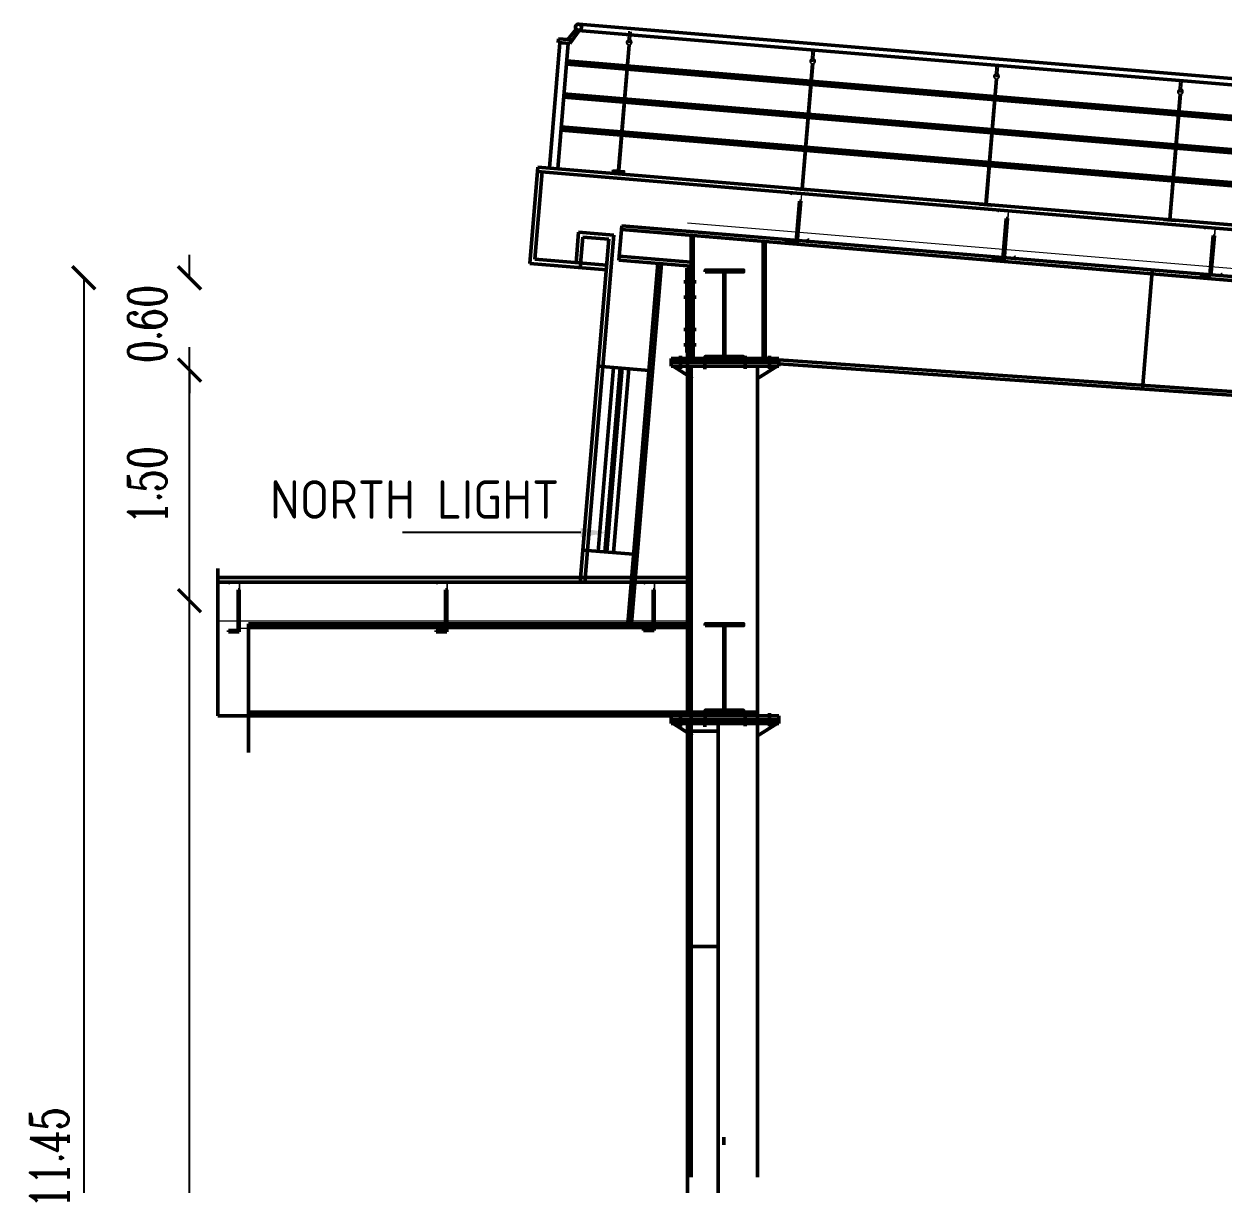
# Model space of a CAD drawing. Header units: metres. Extents: x 173383 to 173947, y -96409 to -96195.
# Drawn here: x 173918.9 to 173926.71, y -96370.28 to -96362.74 of the extents above; entities that cross this region are included whole.
import ezdxf
from ezdxf import colors
from ezdxf.entities.mleader import LeaderData, LeaderLine
from ezdxf.math import Vec2, Vec3

# ---------------------------------------------------------------- set-up
doc = ezdxf.new("R2010")
doc.units = ezdxf.units.M
doc.header["$LTSCALE"] = 3
doc.header["$MEASUREMENT"] = 0
doc.layers.get('0').update_dxf_attribs({"linetype": 'CONTINUOUS', "lineweight": 50})
doc.layers.get('Defpoints').update_dxf_attribs({"linetype": 'CONTINUOUS'})
for name, color, linetype in [('2', 57, 'CONTINUOUS'), ('BLK_1_HT_OF_BLDG', 5, 'CONTINUOUS'), ('ELE', 7, 'CONTINUOUS')]:
    doc.layers.add(name, color=color, linetype=linetype)
doc.styles.add('office grid-grdpln$0$Standard', font='isocp2.shx')
doc.styles.get("Standard").update_dxf_attribs({"font": 'romanc.shx', "width": 0.75, "height": 0.8})
doc.styles.add('style1', font='romanc.shx', dxfattribs={"width": 0.7, "height": 0.25})
doc.styles.add('styler', font='romanc.shx', dxfattribs={"width": 0.7, "height": 0.25})
doc.linetypes.add('BATTING', pattern='A,0.0001,-0.1,[134,ltypeshp.shx,S=0.1,R=0,X=-0.1,Y=0],-0.2,[134,ltypeshp.shx,S=0.1,R=180,X=0.1,Y=0],-0.1', length=0.4001000000000002)
doc.dimstyles.new('1', dxfattribs={"dimtxt": 0.25, "dimasz": 0.15, "dimexe": 0.15, "dimexo": 0.15, "dimgap": 0.15, "dimtad": 1, "dimzin": 3, "dimdsep": 46, "dimtxsty": 'style1', "dimblk": 'ARCHTICK', "dimcen": 0, "dimdle": 0.15, "dimse1": 1, "dimse2": 1, "dimclrd": 8, "dimclre": 13, "dimclrt": 7, "dimadec": 0, "dimazin": 0, "dimtfac": 0.65, "dimtix": 1, "dimtofl": 0, "dimtmove": 0, "dimatfit": 3, "dimfxl": 0, "dimtolj": 1, "dimtzin": 0, "dimlwd": -1, "dimlwe": -1, "dimarcsym": 0})
doc.dimstyles.new('R1', dxfattribs={"dimtxt": 0.25, "dimasz": 0.15, "dimexe": 0.18, "dimexo": 0.0625, "dimgap": 0.1, "dimtad": 1, "dimzin": 0, "dimdsep": 46, "dimtxsty": 'styler', "dimblk": 'ARCHTICK', "dimcen": 0.09, "dimse1": 1, "dimse2": 1, "dimclrd": 8, "dimclrt": 7, "dimadec": 0, "dimazin": 0, "dimtfac": 1, "dimtix": 1, "dimtofl": 0, "dimtmove": 0, "dimatfit": 3, "dimfxl": 0, "dimtolj": 1, "dimtzin": 0, "dimarcsym": 0})
pattern_1 = [(45, (167094.3087791863, -95408.81295263954), (-0.0044194173824159, 0.0044194173824159), [])]
pattern_2 = [(45, (167094.3087791863, -95406.51225940364), (-0.0044194173824159, 0.0044194173824159), [])]

# ---------------------------------------------------------------- blocks, each defined once
blk = doc.blocks.new('HANDRAIL')
at = {"layer": 'ELE'}
for p, q in [((1341985.316767723, -269837.2332532614, -1.106552489485918), (1341985.316767723, -269763.2810256497, -1.106552489485918)), ((1341998.316767723, -269837.2332532614, -1.106552489485918), (1341998.316767723, -269766.1673011897, -1.106552489485918)), ((1341998.316767723, -269837.2332532615, -1.106552489485918), (1341985.316767723, -269837.2332532614, -1.106552489485918)), ((1341985.816767722, -269852.0892257898, -1.106552489485918), (1341985.816767723, -270671.1385834333, -1.106552489485918)), ((1341997.816767723, -269852.08922579, -1.106552489485918), (1341997.816767723, -270671.1385834333, -1.106552489485918))]:
    blk.add_line(p, q, dxfattribs=at)
blk.add_lwpolyline([(1341954.316767723, -270671.1385834333), (1342029.316767723, -270671.1385834333), (1342029.316767723, -270680.528369433), (1341954.316767723, -270680.528369433)], close=True, dxfattribs=at)
blk.add_arc((1341991.816767723, -269836.1832520694, -1.106552489485918), 17, 112.4795056111121, 67.5204943888879, dxfattribs=at)
blk = doc.blocks.new('_ArchTick')
at = {"color": 0, "const_width": 0.15}
blk.add_lwpolyline([(-0.5, -0.5), (0.5, 0.5)], dxfattribs=at)
blk = doc.blocks.new('*D87')
at = {"layer": '2', "color": 8, "ltscale": 5}
blk.add_line((173919.9759600216, -96375.38725166033), (173919.9759600216, -96366.33725196477), dxfattribs=at)
at = {"layer": 'Defpoints', "color": 0, "ltscale": 5}
for p in [(173919.9759600216, -96366.48725196476), (173920.6204165592, -96366.48725196476), (173920.6204165592, -96375.23725166034)]:
    blk.add_point(p, dxfattribs=at)
at = {"layer": '2', "color": 8, "ltscale": 5, "xscale": 0.15, "yscale": 0.15, "zscale": 0.15}
for p, rotation in [((173919.9759600216, -96366.48725196476), 90), ((173919.9759600216, -96375.23725166034), 270)]:
    blk.add_blockref('_ArchTick', p, dxfattribs=dict(at, rotation=rotation))
at = {"layer": '2', "color": 7, "ltscale": 5, "insert": (173919.7009600216, -96370.86225181258), "char_height": 0.25, "attachment_point": 5, "rotation": 90, "style": 'style1'}
blk.add_mtext('\\A1;8.75', dxfattribs=at)
blk = doc.blocks.new('*D88')
at = {"layer": '2', "color": 8, "ltscale": 5}
blk.add_line((173919.9759600217, -96366.63725196477), (173919.9759600217, -96364.83725196477), dxfattribs=at)
at = {"layer": 'Defpoints', "color": 0, "ltscale": 5}
for p in [(173919.9759600217, -96364.98725196476), (173920.6204165592, -96364.98725196476), (173920.6204165592, -96366.48725196476)]:
    blk.add_point(p, dxfattribs=at)
at = {"layer": '2', "color": 8, "ltscale": 5, "xscale": 0.15, "yscale": 0.15, "zscale": 0.15}
for p, rotation in [((173919.9759600217, -96364.98725196476), 90), ((173919.9759600217, -96366.48725196476), 270)]:
    blk.add_blockref('_ArchTick', p, dxfattribs=dict(at, rotation=rotation))
at = {"layer": '2', "color": 7, "ltscale": 5, "insert": (173919.7009600217, -96365.7372519648), "char_height": 0.25, "attachment_point": 5, "rotation": 90, "style": 'style1'}
blk.add_mtext('\\A1;1.50', dxfattribs=at)
blk = doc.blocks.new('*D89')
at = {"layer": '2', "color": 8, "ltscale": 5}
for p, q in [((173919.9759600217, -96364.38675773043), (173919.9759600217, -96364.23675773042)), ((173919.9759600217, -96364.98725196476), (173919.9759600217, -96365.13725196477))]:
    blk.add_line(p, q, dxfattribs=at)
at = {"layer": 'Defpoints', "color": 0, "ltscale": 5}
for p in [(173919.9759600217, -96364.38675773043), (173920.6204165592, -96364.38675773043), (173920.6204165592, -96364.98725196476)]:
    blk.add_point(p, dxfattribs=at)
at = {"layer": '2', "color": 8, "ltscale": 5, "xscale": 0.15, "yscale": 0.15, "zscale": 0.15}
for p, rotation in [((173919.9759600217, -96364.38675773043), 270), ((173919.9759600217, -96364.98725196476), 90)]:
    blk.add_blockref('_ArchTick', p, dxfattribs=dict(at, rotation=rotation))
at = {"layer": '2', "color": 7, "ltscale": 5, "insert": (173919.7009600217, -96364.68700484764), "char_height": 0.25, "attachment_point": 5, "rotation": 90, "style": 'style1'}
blk.add_mtext('\\A1;0.60', dxfattribs=at)
blk = doc.blocks.new('*D90')
at = {"layer": 'BLK_1_HT_OF_BLDG', "color": 8, "lineweight": -2}
blk.add_line((173919.2880962636, -96364.38675773043), (173919.2880962636, -96375.83717787496), dxfattribs=at)
at = {"layer": 'Defpoints', "color": 0}
for p in [(173920.9887415692, -96364.38675773043), (173919.2880962636, -96375.83717787496), (173920.6204165592, -96375.83717787496)]:
    blk.add_point(p, dxfattribs=at)
at = {"layer": 'BLK_1_HT_OF_BLDG', "color": 8, "lineweight": -2, "xscale": 0.15, "yscale": 0.15, "zscale": 0.15}
for p, rotation in [((173919.2880962636, -96364.38675773043), 90), ((173919.2880962636, -96375.83717787496), 270)]:
    blk.add_blockref('_ArchTick', p, dxfattribs=dict(at, rotation=rotation))
at = {"layer": 'BLK_1_HT_OF_BLDG', "color": 7, "insert": (173919.0630962635, -96370.11196780273), "char_height": 0.25, "attachment_point": 5, "rotation": 90, "style": 'styler'}
blk.add_mtext('\\A1;11.45', dxfattribs=at)

msp = doc.modelspace()

# ---------------------------------------------------------------- hatches: boundary and pattern name
h = msp.add_hatch()
h.set_pattern_fill('ANSI31', color=256, scale=0.0500000007450581, angle=6.999999999999999e-15)
h.set_pattern_definition([(45, (167094.3087791863, -95406.41125940363), (-0.0044194173824159, 0.0044194173824159), [])])
h.paths.add_polyline_path([(173923.3308512873, -96364.34848463905), (173923.3308512873, -96364.33648463905), (173923.5808512873, -96364.33648463905), (173923.5808512873, -96364.34848463905)])
h = msp.add_hatch()
h.set_pattern_fill('ANSI31', color=256, scale=0.0500000007450581, angle=6.999999999999999e-15)
h.set_pattern_definition(pattern_2)
h.paths.add_polyline_path([(173923.4528512887, -96364.34848463905), (173923.4528512887, -96364.89948463904), (173923.4588512873, -96364.89948463904), (173923.4588512873, -96364.34848463905)])
h = msp.add_hatch()
h.set_pattern_fill('ANSI31', color=256, scale=0.0500000007450581, angle=6.999999999999999e-15)
h.set_pattern_definition(pattern_2)
h.paths.add_polyline_path([(173923.3308512873, -96364.91148463904), (173923.3308512873, -96364.89948463904), (173923.5808512873, -96364.89948463904), (173923.5808512873, -96364.91148463904)])
h = msp.add_hatch()
h.set_pattern_fill('ANSI31', color=256, scale=0.0500000007450581, angle=6.999999999999999e-15)
h.set_pattern_definition([(45, (167094.3087791863, -95408.71195263953), (-0.0044194173824159, 0.0044194173824159), [])])
h.paths.add_polyline_path([(173923.3308512873, -96366.64917787496), (173923.3308512873, -96366.63717787492), (173923.5808512873, -96366.63717787492), (173923.5808512873, -96366.64917787496)])
h = msp.add_hatch()
h.set_pattern_fill('ANSI31', color=256, scale=0.0500000007450581, angle=6.999999999999999e-15)
h.set_pattern_definition(pattern_1)
h.paths.add_polyline_path([(173923.4528512887, -96366.64917787496), (173923.4528512887, -96367.20017787493), (173923.4588512873, -96367.20017787493), (173923.4588512873, -96366.64917787496)])
h = msp.add_hatch()
h.set_pattern_fill('ANSI31', color=256, scale=0.0500000007450581, angle=6.999999999999999e-15)
h.set_pattern_definition(pattern_1)
h.paths.add_polyline_path([(173923.3308512873, -96367.21217787493), (173923.3308512873, -96367.20017787493), (173923.5808512873, -96367.20017787493), (173923.5808512873, -96367.21217787493)])

# ---------------------------------------------------------------- linework, layer by layer
at = {"color": 251, "extrusion": (0.0182108685539766, -0.0022828943232925, 0.9998315621443538)}
for p, q in [((173922.4904947655, -96362.76950070886, 0.0062678242757102), (173922.4369043435, -96362.83657561344, 0.0007190226024249999)), ((173922.5118418985, -96362.77635867652, 0.0059651537885657), (173922.4496030372, -96362.86264080423, 0.000428215287684)), ((173922.3851609637, -96362.85727153916, 0.00161421867233), (173922.3172100463, -96363.6724638416)), ((173922.4389654465, -96362.8617544882, 0.0006239913855097), (173922.3710325674, -96363.67694905166)), ((173922.3765929306, -96362.831550512, 0.001829004555475), (173922.3745233712, -96362.85638522313, 0.0018099947847077)), ((173922.3745233712, -96362.85638522313, 0.0018099947847077), (173922.4496030372, -96362.86264080423, 0.000428215287684)), ((173922.4661045766, -96362.8390085548, 0.0001816163276089), (173922.3765929306, -96362.831550512, 0.001829004548199))]:
    msp.add_line(p, q, dxfattribs=at)
at = {"color": 251}
for p, q in [((173935.8805173046, -96363.89173505931, -0.0011417735155786), (173922.5044584905, -96362.77706349145, -0.0011417735155786)), ((173935.8805173046, -96363.85142600947, -0.0011417735155786), (173922.5075578487, -96362.73701272148, -0.0011417735155786)), ((173935.8805173046, -96364.11842592736, -0.0011065524899897), (173922.4276654103, -96362.99735493613, -0.0011065524899897)), ((173935.8805173046, -96364.09634967062, -0.0011065524899897), (173922.4294924105, -96362.97543092944, -0.0011065524899897)), ((173935.8805173046, -96364.31209490684, -0.0011065524899897), (173922.4116376324, -96363.18968826746, -0.0011065524899897)), ((173935.8805173046, -96364.33417116356, -0.0011065524899897), (173922.4098106312, -96363.21161227416, -0.0011065524899897)), ((173935.8805173046, -96364.54991078381, -0.0011065524899897), (173922.3919563184, -96363.42586403496, -0.0011065524899897)), ((173935.8805173046, -96364.52783452706, -0.0011065524899897), (173922.3937833185, -96363.40394002828, -0.0011065524899897))]:
    msp.add_line(p, q, dxfattribs=at)
at = {"color": 8, "linetype": 'Continuous', "ltscale": 100}
for p, q in [((173922.2415784087, -96363.66616120511), (173922.1892597556, -96364.2939850328)), ((173922.2689834165, -96363.69854894027), (173922.2216474937, -96364.26658002447)), ((173935.9216278686, -96364.83626931322), (173922.2390870435, -96363.69605757786)), ((173935.9241192324, -96364.80637294047), (173922.2415784087, -96363.66616120511)), ((173922.5073239446, -96364.0896931524), (173922.4907148473, -96364.28900230402)), ((173922.7365294673, -96364.10879361276), (173922.5073239446, -96364.0896931524)), ((173922.5347289524, -96364.12208088953), (173922.5181198564, -96364.32139004116)), ((173922.7041417316, -96364.13619862113), (173922.5347289524, -96364.12208088953)), ((173922.7365294673, -96364.10879361276), (173922.5483307547, -96366.3671781794)), ((173922.7041417316, -96364.13619862113), (173922.5182267685, -96366.3671781794)), ((173922.6900239994, -96364.30561140002), (173922.2216474937, -96364.26658002447)), ((173922.6875326356, -96364.33550777276), (173922.1892597556, -96364.2939850328)), ((173923.0222630121, -96364.29246578737), (173922.8268703406, -96366.63717787492)), ((173923.0471766565, -96364.29454192436), (173922.8519569945, -96366.63717787492)), ((173922.8346040786, -96364.97896938164), (173922.7349495014, -96366.17482429152)), ((173923.2158512871, -96366.3371781794), (173920.1590099624, -96366.3371781794)), ((173923.2158512871, -96366.3671781794), (173920.1590099624, -96366.3671781794))]:
    msp.add_line(p, q, dxfattribs=at)
at = {"lineweight": 5, "ltscale": 0.25}
for p, q in [((173923.9020337772, -96363.83463647038), (173923.8898195971, -96363.84497154623)), ((173923.8907885106, -96363.84611662565), (173923.8898195971, -96363.84497154623)), ((173923.9025283835, -96363.83618288684), (173923.8907885106, -96363.84611662565)), ((173923.9578403395, -96363.83928701722), (173923.9020337772, -96363.83463647038)), ((173923.9562209535, -96363.84065726763), (173923.9025283835, -96363.83618288684)), ((173923.9562209535, -96363.84065726763), (173923.9314318771, -96364.13812617649)), ((173923.9578403395, -96363.83928701722), (173923.9330512646, -96364.13675592607)), ((173925.2473705772, -96363.94674787037), (173925.2351563971, -96363.95708294619)), ((173925.2361253106, -96363.95822802564), (173925.2351563971, -96363.95708294619)), ((173925.2478651835, -96363.94829428683), (173925.2361253106, -96363.95822802564)), ((173925.3031771403, -96363.95139841725), (173925.2473705772, -96363.94674787037)), ((173925.3015577534, -96363.95276866763), (173925.2478651835, -96363.94829428683)), ((173925.3015577534, -96363.95276866763), (173925.2767686771, -96364.25023757649)), ((173925.3031771403, -96363.95139841725), (173925.2783880645, -96364.24886732604)), ((173923.9902317456, -96364.14152096603), (173924.001971617, -96364.13158722724)), ((173923.9915236283, -96364.14304773859), (173924.0032635012, -96364.13311399981)), ((173924.001971617, -96364.13158722724), (173924.0032635012, -96364.13311399981)), ((173926.5927073771, -96364.05885927033), (173926.5804931975, -96364.06919434619)), ((173926.5814621097, -96364.07033942563), (173926.5804931975, -96364.06919434619)), ((173926.5932019834, -96364.06040568683), (173926.5814621097, -96364.07033942563)), ((173926.6485139394, -96364.06350981725), (173926.5927073771, -96364.05885927033)), ((173926.6468945534, -96364.06488006764), (173926.5932019834, -96364.06040568683)), ((173926.6468945534, -96364.06488006764), (173926.6221054771, -96364.36234897649)), ((173926.6485139394, -96364.06350981725), (173926.6237248645, -96364.36097872604)), ((173923.9314318771, -96364.13812617649), (173923.9914310143, -96364.14312610457)), ((173923.9330512646, -96364.13675592607), (173923.9902317456, -96364.14152096603)), ((173925.2767686771, -96364.25023757649), (173925.3367678143, -96364.25523750453)), ((173925.2783880645, -96364.24886732604), (173925.3355685447, -96364.25363236603)), ((173925.3355685447, -96364.25363236603), (173925.3473084166, -96364.24369862725)), ((173925.3368604288, -96364.2551591386), (173925.3486003011, -96364.2452253998)), ((173925.3473084166, -96364.24369862725), (173925.3486003011, -96364.2452253998)), ((173926.6221054771, -96364.36234897649), (173926.6821046143, -96364.36734890458)), ((173926.6237248645, -96364.36097872604), (173926.6809053446, -96364.36574376603)), ((173926.6809053446, -96364.36574376603), (173926.6926452175, -96364.35581002725)), ((173926.6821972287, -96364.3672705386), (173926.6939371011, -96364.3573367998)), ((173926.6926452175, -96364.35581002725), (173926.6939371011, -96364.3573367998)), ((173920.2449976715, -96366.36717817736), (173920.2336839635, -96366.3784918859)), ((173920.2347446235, -96366.37955254603), (173920.2336839635, -96366.3784918859)), ((173920.2456189913, -96366.36867817736), (173920.2347446235, -96366.37955254603)), ((173920.3009976714, -96366.36717817736), (173920.2449976715, -96366.36717817736)), ((173920.2994976712, -96366.36867817736), (173920.2456189913, -96366.36867817736)), ((173920.2994976712, -96366.36867817736), (173920.2994976712, -96366.66717817736)), ((173920.3009976714, -96366.36717817736), (173920.3009976714, -96366.66567817736)), ((173921.5949976973, -96366.36717817736), (173921.5836839897, -96366.3784918859)), ((173921.5847446497, -96366.37955254603), (173921.5836839897, -96366.3784918859)), ((173921.5956190184, -96366.36867817736), (173921.5847446497, -96366.37955254603)), ((173921.6509976985, -96366.36717817736), (173921.5949976973, -96366.36717817736)), ((173921.6494976987, -96366.36867817736), (173921.5956190184, -96366.36867817736)), ((173921.6494976987, -96366.36867817736), (173921.6494976987, -96366.66717817736)), ((173921.6509976985, -96366.36717817736), (173921.6509976985, -96366.66567817736)), ((173922.9449977243, -96366.36717817736), (173922.9336840172, -96366.3784918859)), ((173922.9347446754, -96366.37955254603), (173922.9336840172, -96366.3784918859)), ((173922.9456190446, -96366.36867817736), (173922.9347446754, -96366.37955254603)), ((173923.0009977256, -96366.36717817736), (173922.9449977243, -96366.36717817736)), ((173922.9994977244, -96366.36867817736), (173922.9456190446, -96366.36867817736)), ((173922.9994977244, -96366.36867817736), (173922.9994977244, -96366.66717817736)), ((173923.0009977256, -96366.36717817736), (173923.0009977256, -96366.66567817736)), ((173920.2994976712, -96366.66717817736), (173920.3597047787, -96366.66717817736)), ((173920.3009976714, -96366.66567817736), (173920.3583763513, -96366.66567817736)), ((173920.3583763513, -96366.66567817736), (173920.3692507206, -96366.65480380868)), ((173920.3597905647, -96366.66709239091), (173920.3706649334, -96366.65621802227)), ((173920.3692507206, -96366.65480380868), (173920.3706649334, -96366.65621802227)), ((173921.6494976987, -96366.66717817736), (173921.7097048044, -96366.66717817736)), ((173921.6509976985, -96366.66567817736), (173921.7083763771, -96366.66567817736)), ((173921.7083763771, -96366.66567817736), (173921.7192507472, -96366.65480380868)), ((173921.7097905913, -96366.66709239091), (173921.7206649596, -96366.65621802227)), ((173921.7192507472, -96366.65480380868), (173921.7206649596, -96366.65621802227)), ((173922.9994977244, -96366.66717817736), (173923.0597048315, -96366.66717817736)), ((173923.0009977256, -96366.66567817736), (173923.0583764046, -96366.66567817736)), ((173923.0583764046, -96366.66567817736), (173923.0692507724, -96366.65480380868)), ((173923.0597906175, -96366.66709239091), (173923.0706649862, -96366.65621802227)), ((173923.0692507724, -96366.65480380868), (173923.0706649862, -96366.65621802227))]:
    msp.add_line(p, q, dxfattribs=at)
at = {"ltscale": 0.25}
for p, q in [((173923.9442208812, -96363.88832537306), (173923.9224629902, -96364.14942006038)), ((173923.9521932474, -96363.88898973694), (173923.9297709937, -96364.15805679023)), ((173923.9521932474, -96363.88898973694), (173923.9442208812, -96363.88832537306)), ((173925.2895576811, -96364.00043677307), (173925.2676337005, -96364.26352455186)), ((173925.2975300473, -96364.00110113694), (173925.2749417021, -96364.27216128175)), ((173925.2975300473, -96364.00110113694), (173925.2895576811, -96364.00043677307)), ((173926.6348944811, -96364.11254817307), (173926.6136348636, -96364.3676635858)), ((173926.6428668473, -96364.11321253693), (173926.6209428652, -96364.37630031571)), ((173926.6428668473, -96364.11321253693), (173926.6348944811, -96364.11254817307)), ((173923.8600127895, -96364.15224360664), (173923.8606771535, -96364.1442712406)), ((173923.9297709937, -96364.15805679023), (173923.8600127895, -96364.15224360664)), ((173923.9224629902, -96364.14942006038), (173923.8606771535, -96364.1442712406)), ((173925.2051834988, -96364.26634809816), (173925.2058478638, -96364.25837573207)), ((173925.2749417021, -96364.27216128175), (173925.2051834988, -96364.26634809816)), ((173925.2676337005, -96364.26352455186), (173925.2058478638, -96364.25837573207)), ((173926.5511846623, -96364.37048713207), (173926.5518490264, -96364.36251476604)), ((173926.6136348636, -96364.3676635858), (173926.5518490264, -96364.36251476604)), ((173926.6209428652, -96364.37630031571), (173926.5511846623, -96364.37048713207)), ((173920.2914976712, -96366.41717817736), (173920.2914976712, -96366.68117787493)), ((173920.2994976712, -96366.41717817736), (173920.2914976712, -96366.41717817736)), ((173920.2994976712, -96366.41717817736), (173920.2994976712, -96366.68917787493)), ((173921.6414976983, -96366.41717817736), (173921.6414976983, -96366.68117787493)), ((173921.6494976987, -96366.41717817736), (173921.6414976983, -96366.41717817736)), ((173921.6494976987, -96366.41717817736), (173921.6494976987, -96366.68917787493)), ((173922.9914977245, -96366.41717817736), (173922.9914977245, -96366.67317787492)), ((173922.9994977244, -96366.41717817736), (173922.9914977245, -96366.41717817736)), ((173922.9994977244, -96366.41717817736), (173922.9994977244, -96366.68117787493)), ((173920.2914976712, -96366.68117787493), (173920.2294976722, -96366.68117787493)), ((173920.2294976722, -96366.68917787493), (173920.2294976722, -96366.68117787493)), ((173920.2994976712, -96366.68917787493), (173920.2294976722, -96366.68917787493)), ((173921.5794976975, -96366.68917787493), (173921.5794976975, -96366.68117787493)), ((173921.6414976983, -96366.68117787493), (173921.5794976975, -96366.68117787493)), ((173921.6494976987, -96366.68917787493), (173921.5794976975, -96366.68917787493)), ((173922.9914977245, -96366.67317787492), (173922.9294977246, -96366.67317787492)), ((173922.9294977246, -96366.68117787493), (173922.9294977246, -96366.67317787492)), ((173922.9994977244, -96366.68117787493), (173922.9294977246, -96366.68117787493))]:
    msp.add_line(p, q, dxfattribs=at)
at = {"color": 6, "linetype": 'Continuous', "ltscale": 100}
for p, q in [((173922.7880837943, -96364.04786419717), (173922.7694559336, -96364.27139853076)), ((173936.1038107515, -96365.15750811023), (173922.7880837943, -96364.04786419717)), ((173936.1034689371, -96365.18256628107), (173922.7860076574, -96364.07277784114)), ((173923.2398512873, -96364.91148463904), (173923.2398512873, -96364.1105981436)), ((173923.2518513172, -96364.91148463904), (173923.2518513172, -96364.11159814596)), ((173923.7078512588, -96364.91148463904), (173923.7078512588, -96364.14959814117)), ((173923.7198512873, -96364.91148463904), (173923.7198512873, -96364.15059814355)), ((173923.2398512873, -96364.31059814355), (173922.7694559336, -96364.27139853076)), ((173923.2398512873, -96364.28551148824), (173922.7715320705, -96364.24648488684)), ((173923.2118513456, -96364.32345525306), (173923.2518513456, -96364.32345525306)), ((173923.2118513456, -96364.87315859213), (173923.2118513456, -96364.32345525306)), ((173923.2318513456, -96364.87315859213), (173923.2318513456, -96364.32345525306)), ((173926.1750835806, -96365.11074306227), (173926.2389399383, -96364.34446673843)), ((173923.1918513455, -96364.4138633574), (173923.2718513456, -96364.4138633574)), ((173923.2118513456, -96364.4028633574), (173923.2518513456, -96364.4028633574)), ((173923.2118513456, -96364.4248633574), (173923.2518513456, -96364.4248633574)), ((173923.1918513455, -96364.51386335737), (173923.2718513456, -96364.51386335737)), ((173923.2118513456, -96364.50286335737), (173923.2518513456, -96364.50286335737)), ((173923.2118513456, -96364.52486335741), (173923.2518513456, -96364.52486335741)), ((173923.1918513455, -96364.72315859213), (173923.2718513456, -96364.72315859213)), ((173923.2118513456, -96364.71215859213), (173923.2518513456, -96364.71215859213)), ((173923.2118513456, -96364.73415859217), (173923.2518513456, -96364.73415859217)), ((173923.1918513455, -96364.82315859213), (173923.2718513456, -96364.82315859213)), ((173923.2118513456, -96364.81215859213), (173923.2518513456, -96364.81215859213)), ((173923.2118513456, -96364.83415859213), (173923.2518513456, -96364.83415859213)), ((173923.1091693372, -96364.96147998788), (173923.1098513163, -96364.91148463904)), ((173923.1098513163, -96364.91148463904), (173923.8098512587, -96364.91148463904)), ((173923.1689250644, -96364.97979673403), (173923.1700844273, -96364.89480464096)), ((173923.2118513456, -96364.87315859213), (173923.2518513456, -96364.87315859213)), ((173923.3289101806, -96364.9819790648), (173923.3300695435, -96364.89698697175)), ((173923.5898512585, -96364.97898463905), (173923.5898512585, -96364.89398463903)), ((173923.7498512587, -96364.97898463905), (173923.7498512587, -96364.89398463903)), ((173923.8098512587, -96364.96148463905), (173923.8098512587, -96364.91148463904)), ((173923.1098513163, -96364.93648463902), (173923.8098512587, -96364.93648463902)), ((173923.1098513163, -96364.96148463905), (173923.8098512587, -96364.96148463905)), ((173923.1218513164, -96364.96148463905), (173923.2478512872, -96365.04148463905)), ((173923.2398512873, -96370.23717787492), (173923.2398512873, -96364.96148463905)), ((173923.6718512873, -96370.23717787492), (173923.6718512873, -96364.96148463905)), ((173923.7978512586, -96364.96148463905), (173923.6718512873, -96365.04148463905)), ((173935.5338513164, -96365.73717787497), (173923.8098512587, -96364.92103077935)), ((173935.5338513164, -96365.76223837695), (173923.8098512587, -96364.94609128141)), ((173920.3590099626, -96366.63717787492), (173923.2398512873, -96366.63717787492)), ((173920.3590099626, -96367.23717787492), (173920.3590099626, -96366.63717787492)), ((173920.3590099626, -96366.66217787492), (173923.2398512873, -96366.66217787492)), ((173920.3590099626, -96367.21217787493), (173923.6718512873, -96367.21217787493)), ((173920.3590099626, -96367.23717787492), (173923.6718512873, -96367.23717787492)), ((173923.1091693372, -96367.28717322377), (173923.1098513163, -96367.23717787492)), ((173923.1098513163, -96367.23717787492), (173923.8098512587, -96367.23717787492)), ((173923.1689250644, -96367.30548996992), (173923.1700844273, -96367.22049787687)), ((173923.3289101806, -96367.30767230068), (173923.3300695435, -96367.22268020763)), ((173923.5898512585, -96367.30467787493), (173923.5898512585, -96367.21967787492)), ((173923.7498512587, -96367.30467787493), (173923.7498512587, -96367.21967787492)), ((173923.8098512587, -96367.28717787492), (173923.8098512587, -96367.23717787492)), ((173923.1098513163, -96367.26217787495), (173923.8098512587, -96367.26217787495)), ((173923.1098513163, -96367.28717787492), (173923.8098512587, -96367.28717787492)), ((173923.1218513164, -96367.28717787492), (173923.2478512872, -96367.36717787493)), ((173923.7978512586, -96367.28717787492), (173923.6718512873, -96367.36717787493))]:
    msp.add_line(p, q, dxfattribs=at)
at = {"color": 5, "linetype": 'BATTING', "lineweight": 0, "ltscale": 32}
for p, q in [((173935.7433623487, -96365.07585118328), (173923.2158512871, -96364.03190238953)), ((173923.2158512871, -96366.62074402928), (173920.1590099624, -96366.62074930368))]:
    msp.add_line(p, q, dxfattribs=at)
for p, q in [((173923.2158512871, -96367.23717787492), (173923.2158512871, -96364.74735061172)), ((173922.6337004525, -96366.1663868708), (173922.7333550297, -96364.97053196092)), ((173922.9890683672, -96364.99184140572), (173922.6352949256, -96364.96236028569)), ((173922.6783457037, -96366.17010730828), (173922.7780002786, -96364.9742523984)), ((173922.6903042516, -96366.17110385407), (173922.7899588274, -96364.97524894416)), ((173922.8894137905, -96366.18769631562), (173922.5356403493, -96366.15821519557)), ((173920.1590099624, -96367.23717787492), (173920.1590099624, -96366.2771781794)), ((173920.3590099626, -96367.23717787492), (173920.1590099624, -96367.23717787492)), ((173920.3590099626, -96367.47496902804), (173920.3590099626, -96367.23717787492)), ((173923.4528512887, -96369.97716108439), (173923.4528512887, -96370.0281610844))]:
    msp.add_line(p, q)
at = {"linetype": 'Continuous', "ltscale": 500}
for p, q in [((173923.2158512871, -96367.28717787492), (173923.2158512871, -96375.23717787497)), ((173923.4158512887, -96367.28717787492), (173923.4158512887, -96375.23717787497))]:
    msp.add_line(p, q, dxfattribs=at)
at = {"ltscale": 500}
for p, q in [((173923.4158512887, -96367.33717787494), (173923.2158512871, -96367.33717787494)), ((173923.4158512887, -96368.73717787494), (173923.2158512871, -96368.73717787494))]:
    msp.add_line(p, q, dxfattribs=at)
for points in [[(173923.3308512873, -96364.34848463905), (173923.5808512873, -96364.34848463905), (173923.5808512873, -96364.33648463905), (173923.3308512873, -96364.33648463905)], [(173923.4588512873, -96364.89948463904), (173923.4588512873, -96364.34848463905), (173923.4528512887, -96364.34848463905), (173923.4528512887, -96364.89948463904)], [(173923.3308512873, -96364.91148463904), (173923.5808512873, -96364.91148463904), (173923.5808512873, -96364.89948463904), (173923.3308512873, -96364.89948463904)], [(173923.3308512873, -96366.64917787496), (173923.5808512873, -96366.64917787496), (173923.5808512873, -96366.63717787492), (173923.3308512873, -96366.63717787492)], [(173923.4588512873, -96367.20017787493), (173923.4588512873, -96366.64917787496), (173923.4528512887, -96366.64917787496), (173923.4528512887, -96367.20017787493)], [(173923.3308512873, -96367.21217787493), (173923.5808512873, -96367.21217787493), (173923.5808512873, -96367.20017787493), (173923.3308512873, -96367.20017787493)]]:
    msp.add_lwpolyline(points, close=True)
at = {"color": 251, "extrusion": (0.0182108685539766, -0.0022828943232925, 0.9998315621443538)}
msp.add_circle((-73980.99003741088, -184526.8507185929, 3387.264386796527), 0.0200849063204878, dxfattribs=at)
at = {"color": 6, "linetype": 'Continuous', "ltscale": 100}
for points in [[(173923.2118513456, -96364.4248633574), (173923.2518513456, -96364.4248633574), (173923.2118513456, -96364.4028633574), (173923.2518513456, -96364.4028633574)], [(173923.2118513456, -96364.52486335741), (173923.2518513456, -96364.52486335741), (173923.2118513456, -96364.50286335737), (173923.2518513456, -96364.50286335737)], [(173923.2118513456, -96364.71215859213), (173923.2518513456, -96364.71215859213), (173923.2118513456, -96364.73415859217), (173923.2518513456, -96364.73415859217)], [(173923.2118513456, -96364.81215859213), (173923.2518513456, -96364.81215859213), (173923.2118513456, -96364.83415859213), (173923.2518513456, -96364.83415859213)]]:
    msp.add_solid(points, dxfattribs=at)

# ---------------------------------------------------------------- block references
at = {"xscale": 0.0010000000474975, "yscale": 0.0010000000474975, "zscale": 0.0010000000474975, "rotation": 355.236362883179}
for p in [(172607.8880659921, -95982.50528266373), (172609.0820939021, -95982.62686124623), (172610.2779488114, -95982.72651582207), (172611.4738037216, -95982.82617039786)]:
    msp.add_blockref('HANDRAIL', p, dxfattribs=at)

# ---------------------------------------------------------------- texts
at = {"insert": (173921.4406453767, -96365.95440611897), "char_height": 0.25, "width": 2.64692187309265, "attachment_point": 8, "style": 'office grid-grdpln$0$Standard'}
msp.add_mtext('NORTH LIGHT', dxfattribs=at)

# ---------------------------------------------------------------- dimensions: what is measured, and where the dimension line sits
at = {"layer": '2', "ltscale": 5}
for base, p1, p2, picture, middle in [((173919.9759600217, -96364.38675773043), (173920.6204165591, -96364.98725196473), (173920.6204165591, -96364.38675773039), '*D89', (173919.7009600217, -96364.68700484764)), ((173919.9759600217, -96364.98725196476), (173920.6204165591, -96366.48725196475), (173920.6204165591, -96364.98725196473), '*D88', (173919.7009600217, -96365.7372519648)), ((173919.9759600216, -96366.48725196476), (173920.6204165591, -96375.23725166028), (173920.6204165591, -96366.48725196475), '*D87', (173919.7009600216, -96370.86225181258))]:
    dim = msp.add_linear_dim(base=base, p1=p1, p2=p2, angle=90, dimstyle='1', override={"dimpost": '\\X', "dimtmove": 1}, dxfattribs=at)
    dim.commit()
    dim.dimension.update_dxf_attribs({"geometry": picture, "text_midpoint": middle})
at = {"layer": 'BLK_1_HT_OF_BLDG'}
dim = msp.add_linear_dim(base=(173919.2880962636, -96375.83717787496), p1=(173920.9887415691, -96364.38675773039), p2=(173920.6204165591, -96375.83717787493), angle=90, dimstyle='R1', dxfattribs=at)
dim.commit()
dim.dimension.update_dxf_attribs({"geometry": '*D90', "text_midpoint": (173919.0630962635, -96370.11196780273)})

# ---------------------------------------------------------------- leaders
at = {"layer": '2', "ltscale": 5}
ml = msp.add_multileader_mtext('Standard', dxfattribs=at)
ml.set_content('', color=256)
ml.set_leader_properties()
ml.build(insert=Vec2(0, 0))
ml.multileader.update_dxf_attribs({"text_right_attachment_type": 6, "dogleg_length": 0.36, "arrow_head_size": 0.18})
ctx = ml.context
ctx.base_point, ctx.char_height, ctx.arrow_head_size, ctx.landing_gap_size, ctx.plane_origin = Vec3(173921.2703615283, -96365.95467389477), 0.18, 0.18, 0.09, Vec3(173922.7008400815, -96366.04467389476)
ctx.right_attachment, ctx.text_align_type = 6, 2
notes = []
notes.append((ctx, [(0, (1, 1, 0), (173921.8103615283, -96366.04467389476), (-1, 0), 0.36, [(0, [(173922.7008400815, -96366.04467389476)], 0, [])])]))
ctx.mtext.insert, ctx.mtext.alignment, ctx.mtext.flow_direction = Vec3(173921.3603615283, -96365.86467389477), 3, 5
for ctx, leaders in notes:
    for number, flags, end, landing, length, lines in leaders:
        leader = LeaderData()
        leader.index, (leader.has_last_leader_line, leader.has_dogleg_vector, leader.attachment_direction) = number, flags
        leader.last_leader_point, leader.dogleg_vector, leader.dogleg_length = Vec3(end), Vec3(landing), length
        for number, points, colour, breaks in lines:
            line = LeaderLine()
            line.index, line.vertices, line.color, line.breaks = number, Vec3.list(points), colors.encode_raw_color(colour), breaks
            leader.lines.append(line)
        ctx.leaders.append(leader)

doc.saveas('drawing.dxf')
